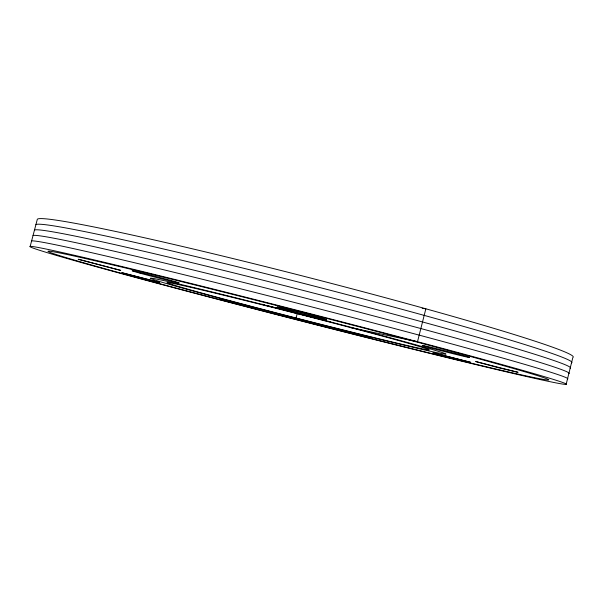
<?xml version="1.0" encoding="UTF-8"?>
<svg xmlns="http://www.w3.org/2000/svg" width="603" height="603" viewBox="0 0 603 603"><rect width="100%" height="100%" fill="white"/><g stroke="black" fill="none" stroke-linecap="round" stroke-linejoin="round"><path stroke-width="0.9" d="M566.134 384.397A276.89 4.651 14.4 0 0 175.782 279.694A276.89 4.651 14.4 0 0 152.891 282.129A276.89 4.651 14.4 0 0 566.134 384.397L572.85 357.496A276.702 11.246 14.4 0 0 316.65 279.588A276.702 11.246 14.4 0 0 37.333 219.258L30.15 246.476M297.392 312.844L296.065 318L294.513 319.243M422.168 308.269L425.854 308.811L417.51 341.713L350.351 327.527M35.901 224.7A276.739 9.934 14.4 0 1 314.932 286.289A276.739 9.934 14.4 0 1 571.508 362.878M34.461 230.135A276.777 8.615 14.4 0 1 313.206 292.99A276.777 8.615 14.4 0 1 570.167 368.252M33.022 235.585A276.815 7.296 14.4 0 1 311.487 299.699A276.815 7.296 14.4 0 1 568.825 373.634M31.59 241.027A276.852 5.97 14.4 0 1 309.769 306.407A276.852 5.97 14.4 0 1 567.483 379.016M330.452 321.851A135.471 2.857 14.4 0 1 327.791 321.18M326.012 320.736A135.471 2.857 14.4 0 1 320.668 319.386M318.889 318.934A135.471 2.857 14.4 0 1 313.515 317.57M311.706 317.11A135.471 2.857 14.4 0 1 290.028 311.555M288.226 311.088A135.471 2.857 14.4 0 1 282.807 309.686M281.013 309.218A135.471 2.857 14.4 0 1 275.654 307.824M274.772 307.59A135.471 2.857 14.4 0 1 266.481 305.427M264.649 304.945A135.471 2.857 14.4 0 1 261.913 304.221M433.12 352.755L470.604 362.305L433.12 352.755M159.486 282.438L121.889 272.699L159.486 282.438M475.79 361.551L498.123 367.642L518.075 372.315L475.79 361.551M220.894 299.329L255.506 308.291L220.894 299.329M336.067 328.921L335.245 328.778L370.121 337.74L336.067 328.921M79.377 259.486L78.179 259.275L120.713 270.4L79.377 259.486M288.641 310.364A25.545 0.505 14.4 0 0 326.63 319.696A25.545 0.505 14.4 0 0 290.458 309.927A25.545 0.505 14.4 0 0 288.641 310.364M140.039 273.174A24.565 0.46 14.5 0 0 178.676 282.913A24.565 0.46 14.5 0 0 147.019 274.184A24.565 0.46 14.5 0 0 140.039 273.174M165.712 285.317A258.664 4.334 14.4 0 0 548.632 379.965A258.664 4.334 14.4 0 0 180.357 281.337A258.664 4.334 14.4 0 0 165.712 285.317M214.374 296.804A152.71 2.518 14.4 0 0 445.542 354.195A152.71 2.518 14.4 0 0 234.311 297.437A152.71 2.518 14.4 0 0 214.374 296.804M430.798 347.976A24.497 0.452 14.3 0 0 469.383 357.504A24.497 0.452 14.3 0 0 437.778 348.956A24.497 0.452 14.3 0 0 430.798 347.976M229.057 300.46A135.487 2.231 14.4 0 0 429.23 349.951A135.487 2.231 14.4 0 0 235.886 298.229A135.487 2.231 14.4 0 0 229.057 300.46"/></g></svg>
